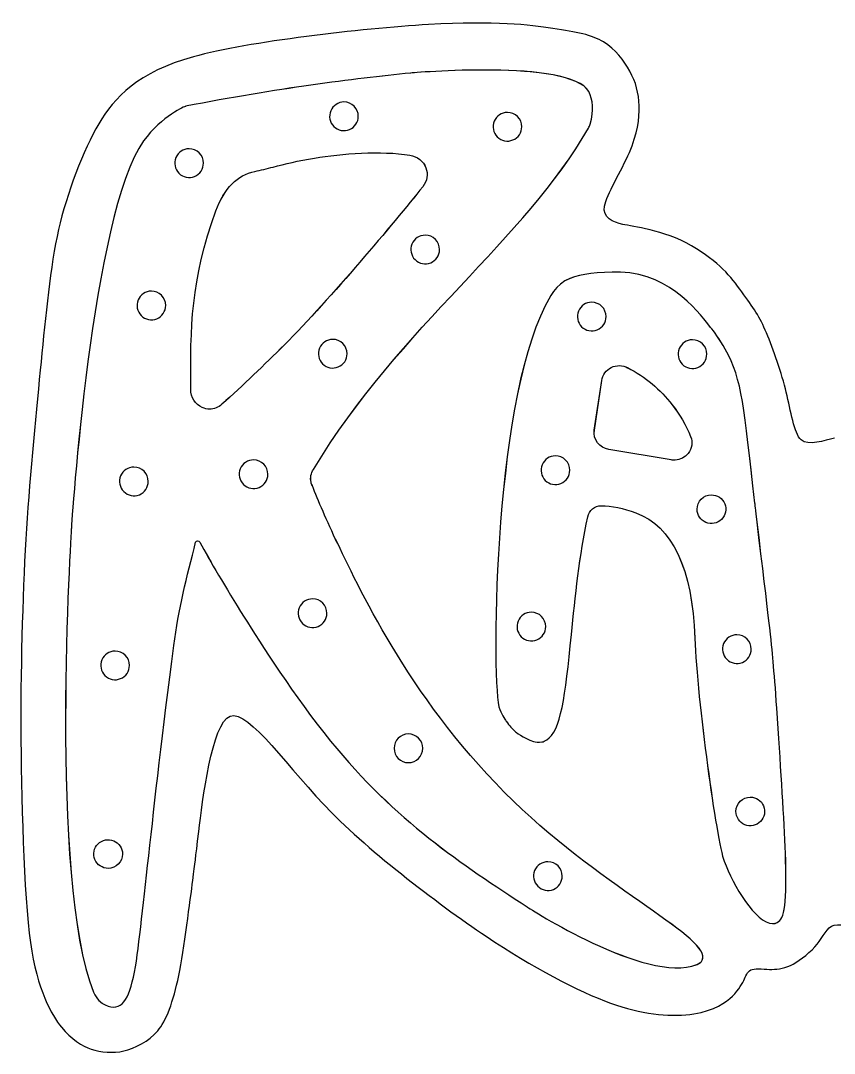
# Model space of a CAD drawing. Header units: millimetres. Extents: x 0 to 3585, y -971 to 31.
# Drawn here: x 0.05 to 24.81, y 0.01 to 31.45 of the extents above; entities that cross this region are included whole.
import ezdxf

# ---------------------------------------------------------------- set-up
doc = ezdxf.new("R2010")
doc.units = ezdxf.units.MM
for name, color, linetype in [('group_bulbs', 7, 'CONTINUOUS'), ('group_text', 7, 'CONTINUOUS'), ('Offset', 7, 'CONTINUOUS'), ('Outline', 7, 'CONTINUOUS')]:
    doc.layers.add(name, color=color, linetype=linetype)

msp = doc.modelspace()

# ---------------------------------------------------------------- linework, layer by layer
at = {"layer": 'group_bulbs', "color": 7}
for points in [[(9.890883, 28.973314)], [(14.864209, 28.65586)], [(5.179024, 27.548326)], [(12.361616, 24.918153)], [(4.029861, 23.215041)], [(17.428941, 22.87683)], [(9.548796, 21.74654)], [(20.492187, 21.733688)], [(7.140022, 18.076422)], [(16.324793, 18.20012)], [(3.497974, 17.858274)], [(21.070342, 17.011924)], [(8.935482, 13.846385)], [(15.592423, 13.439673)], [(21.844907, 12.752913)], [(2.927869, 12.258127)], [(11.85142, 9.733547)], [(22.253984, 7.811808)], [(16.095617, 5.843418)], [(2.716376, 5.642674)]]:
    msp.add_lwpolyline(points, close=True, dxfattribs=at)
for points in [[(9.890883, 28.973314), (9.714342, 28.973314), (9.555183, 28.866967), (9.487624, 28.703864)], [(10.199525, 28.84547), (10.117668, 28.927327), (10.006646, 28.973314), (9.890883, 28.973314)], [(9.487624, 28.703864), (9.420064, 28.540761), (9.457408, 28.353021), (9.582242, 28.228187)], [(10.327368, 28.536829), (10.327368, 28.652592), (10.281382, 28.763613), (10.199525, 28.84547)], [(14.864209, 28.65586), (14.687668, 28.65586), (14.528509, 28.549514), (14.46095, 28.38641)], [(15.172851, 28.528016), (15.090994, 28.609873), (14.979972, 28.65586), (14.864209, 28.65586)], [(10.057919, 28.133569), (10.221022, 28.201129), (10.327368, 28.360287), (10.327368, 28.536829)], [(14.46095, 28.38641), (14.39339, 28.223307), (14.430734, 28.035567), (14.555568, 27.910733)], [(15.300694, 28.219375), (15.300694, 28.335138), (15.254708, 28.446159), (15.172851, 28.528016)], [(9.582242, 28.228187), (9.707076, 28.103353), (9.894816, 28.066009), (10.057919, 28.133569)], [(15.031245, 27.816115), (15.194348, 27.883675), (15.300694, 28.042833), (15.300694, 28.219375)], [(14.555568, 27.910733), (14.680402, 27.785899), (14.868142, 27.748556), (15.031245, 27.816115)], [(5.179024, 27.548326), (5.002483, 27.548326), (4.843324, 27.44198), (4.775765, 27.278877)], [(5.487666, 27.420483), (5.405809, 27.50234), (5.294787, 27.548326), (5.179024, 27.548326)], [(5.615509, 27.111841), (5.615509, 27.227604), (5.569523, 27.338626), (5.487666, 27.420483)], [(4.775765, 27.278877), (4.708205, 27.115774), (4.745549, 26.928034), (4.870383, 26.8032)], [(5.34606, 26.708582), (5.509163, 26.776141), (5.615509, 26.9353), (5.615509, 27.111841)], [(4.870383, 26.8032), (4.995217, 26.678366), (5.182957, 26.641022), (5.34606, 26.708582)], [(12.361616, 24.918153), (12.185074, 24.918153), (12.025916, 24.811807), (11.958356, 24.648704)], [(12.670257, 24.79031), (12.5884, 24.872166), (12.477379, 24.918153), (12.361616, 24.918153)], [(11.958356, 24.648704), (11.890796, 24.4856), (11.92814, 24.297861), (12.052974, 24.173027)], [(12.798101, 24.481668), (12.798101, 24.597431), (12.752114, 24.708453), (12.670257, 24.79031)], [(12.528651, 24.078409), (12.691754, 24.145968), (12.798101, 24.305126), (12.798101, 24.481668)], [(12.052974, 24.173027), (12.177808, 24.048193), (12.365548, 24.010849), (12.528651, 24.078409)], [(4.029861, 23.215041), (3.853319, 23.215041), (3.694161, 23.108695), (3.626601, 22.945592)], [(4.338502, 23.087198), (4.256645, 23.169054), (4.145624, 23.215041), (4.029861, 23.215041)], [(4.466346, 22.778556), (4.466346, 22.894319), (4.420359, 23.005341), (4.338502, 23.087198)], [(3.626601, 22.945592), (3.559041, 22.782488), (3.596385, 22.594748), (3.721219, 22.469915)], [(4.196896, 22.375297), (4.359999, 22.442856), (4.466346, 22.602014), (4.466346, 22.778556)], [(17.428941, 22.87683), (17.252399, 22.87683), (17.093241, 22.770484), (17.025681, 22.60738)], [(17.737582, 22.748986), (17.655726, 22.830843), (17.544704, 22.87683), (17.428941, 22.87683)], [(17.865426, 22.440345), (17.865426, 22.556108), (17.819439, 22.667129), (17.737582, 22.748986)], [(3.721219, 22.469915), (3.846053, 22.345081), (4.033793, 22.307737), (4.196896, 22.375297)], [(17.025681, 22.60738), (16.958122, 22.444277), (16.995466, 22.256537), (17.120299, 22.131703)], [(17.595977, 22.037085), (17.75908, 22.104645), (17.865426, 22.263803), (17.865426, 22.440345)], [(17.120299, 22.131703), (17.245133, 22.006869), (17.432873, 21.969526), (17.595977, 22.037085)], [(9.548796, 21.74654), (9.372254, 21.74654), (9.213096, 21.640194), (9.145537, 21.47709)], [(9.857438, 21.618696), (9.775581, 21.700553), (9.664559, 21.74654), (9.548796, 21.74654)], [(20.492187, 21.733688), (20.315646, 21.733688), (20.156488, 21.627342), (20.088928, 21.464238)], [(20.800829, 21.605844), (20.718972, 21.687701), (20.60795, 21.733688), (20.492187, 21.733688)], [(9.145537, 21.47709), (9.077977, 21.313987), (9.115321, 21.126247), (9.240155, 21.001413)], [(9.985281, 21.310055), (9.985281, 21.425818), (9.939295, 21.536839), (9.857438, 21.618696)], [(20.088928, 21.464238), (20.021368, 21.301135), (20.058712, 21.113395), (20.183546, 20.988561)], [(20.928672, 21.297203), (20.928672, 21.412966), (20.882686, 21.523988), (20.800829, 21.605844)], [(9.715832, 20.906795), (9.878935, 20.974355), (9.985281, 21.133513), (9.985281, 21.310055)], [(20.659223, 20.893943), (20.822326, 20.961503), (20.928672, 21.120661), (20.928672, 21.297203)], [(9.240155, 21.001413), (9.364989, 20.876579), (9.552728, 20.839236), (9.715832, 20.906795)], [(20.183546, 20.988561), (20.30838, 20.863727), (20.49612, 20.826384), (20.659223, 20.893943)], [(7.140022, 18.076422), (6.963481, 18.076422), (6.804322, 17.970076), (6.736763, 17.806972)], [(7.448664, 17.948578), (7.366807, 18.030435), (7.255785, 18.076422), (7.140022, 18.076422)], [(7.576507, 17.639937), (7.576507, 17.7557), (7.530521, 17.866722), (7.448664, 17.948578)], [(15.921533, 17.930671), (15.853974, 17.767567), (15.891317, 17.579827), (16.016151, 17.454994)], [(16.324793, 18.20012), (16.148251, 18.20012), (15.989093, 18.093774), (15.921533, 17.930671)], [(16.633434, 18.072277), (16.551578, 18.154133), (16.440556, 18.20012), (16.324793, 18.20012)], [(16.761278, 17.763635), (16.761278, 17.879398), (16.715291, 17.99042), (16.633434, 18.072277)], [(3.497974, 17.858274), (3.321432, 17.858274), (3.162274, 17.751928), (3.094714, 17.588824)], [(3.806615, 17.73043), (3.724759, 17.812287), (3.613737, 17.858274), (3.497974, 17.858274)], [(3.934459, 17.421789), (3.934459, 17.537552), (3.888472, 17.648573), (3.806615, 17.73043)], [(6.736763, 17.806972), (6.669203, 17.643869), (6.706547, 17.456129), (6.831381, 17.331295)], [(7.307058, 17.236677), (7.470161, 17.304237), (7.576507, 17.463395), (7.576507, 17.639937)], [(16.491828, 17.360375), (16.654932, 17.427935), (16.761278, 17.587093), (16.761278, 17.763635)], [(3.094714, 17.588824), (3.027155, 17.425721), (3.064499, 17.237981), (3.189332, 17.113147)], [(3.66501, 17.018529), (3.828113, 17.086089), (3.934459, 17.245247), (3.934459, 17.421789)], [(6.831381, 17.331295), (6.956215, 17.206462), (7.143955, 17.169118), (7.307058, 17.236677)], [(16.016151, 17.454994), (16.140985, 17.33016), (16.328725, 17.292816), (16.491828, 17.360375)], [(3.189332, 17.113147), (3.314166, 16.988313), (3.501906, 16.95097), (3.66501, 17.018529)], [(20.7617, 16.884081), (20.843557, 16.965937), (20.954579, 17.011924), (21.070342, 17.011924)], [(21.070342, 17.011924), (21.246883, 17.011924), (21.406042, 16.905578), (21.473601, 16.742475)], [(20.633857, 16.575439), (20.633857, 16.691202), (20.679843, 16.802224), (20.7617, 16.884081)], [(21.473601, 16.742475), (21.541161, 16.579371), (21.503817, 16.391631), (21.378983, 16.266798)], [(20.903306, 16.172179), (20.740203, 16.239739), (20.633857, 16.398897), (20.633857, 16.575439)], [(21.378983, 16.266798), (21.254149, 16.141964), (21.066409, 16.10462), (20.903306, 16.172179)], [(8.935482, 13.846385), (8.758941, 13.846385), (8.599782, 13.740039), (8.532223, 13.576935)], [(9.244124, 13.718541), (9.162267, 13.800398), (9.051245, 13.846385), (8.935482, 13.846385)], [(8.532223, 13.576935), (8.464663, 13.413832), (8.502007, 13.226092), (8.626841, 13.101258)], [(9.371967, 13.4099), (9.371967, 13.525663), (9.325981, 13.636684), (9.244124, 13.718541)], [(9.102518, 13.00664), (9.265621, 13.0742), (9.371967, 13.233358), (9.371967, 13.4099)], [(15.592423, 13.439673), (15.415882, 13.439673), (15.256723, 13.333327), (15.189164, 13.170224)], [(15.901065, 13.31183), (15.819208, 13.393686), (15.708186, 13.439673), (15.592423, 13.439673)], [(16.028908, 13.003188), (16.028908, 13.118951), (15.982922, 13.229973), (15.901065, 13.31183)], [(8.626841, 13.101258), (8.751675, 12.976424), (8.939415, 12.939081), (9.102518, 13.00664)], [(15.189164, 13.170224), (15.121604, 13.00712), (15.158948, 12.819381), (15.283782, 12.694547)], [(15.759459, 12.599929), (15.922562, 12.667488), (16.028908, 12.826646), (16.028908, 13.003188)], [(15.283782, 12.694547), (15.408616, 12.569713), (15.596356, 12.532369), (15.759459, 12.599929)], [(21.844907, 12.752913), (21.668365, 12.752913), (21.509207, 12.646567), (21.441647, 12.483463)], [(22.153548, 12.625069), (22.071692, 12.706926), (21.96067, 12.752913), (21.844907, 12.752913)], [(22.281392, 12.316428), (22.281392, 12.432191), (22.235405, 12.543213), (22.153548, 12.625069)], [(21.441647, 12.483463), (21.374088, 12.32036), (21.411432, 12.13262), (21.536265, 12.007786)], [(22.011942, 11.913168), (22.175046, 11.980728), (22.281392, 12.139886), (22.281392, 12.316428)], [(2.524609, 11.988678), (2.45705, 11.825575), (2.494393, 11.637835), (2.619227, 11.513001)], [(2.927869, 12.258127), (2.751327, 12.258127), (2.592169, 12.151781), (2.524609, 11.988678)], [(3.23651, 12.130284), (3.154653, 12.212141), (3.043632, 12.258127), (2.927869, 12.258127)], [(3.364354, 11.821642), (3.364354, 11.937406), (3.318367, 12.048427), (3.23651, 12.130284)], [(21.536265, 12.007786), (21.661099, 11.882953), (21.848839, 11.845609), (22.011942, 11.913168)], [(3.094904, 11.418383), (3.258008, 11.485943), (3.364354, 11.645101), (3.364354, 11.821642)], [(2.619227, 11.513001), (2.744061, 11.388167), (2.931801, 11.350823), (3.094904, 11.418383)], [(11.85142, 9.733547), (11.610356, 9.733547), (11.414935, 9.538126), (11.414935, 9.297062)], [(12.160062, 9.605704), (12.078205, 9.68756), (11.967183, 9.733547), (11.85142, 9.733547)], [(12.287905, 9.297062), (12.287905, 9.412825), (12.241919, 9.523847), (12.160062, 9.605704)], [(11.414935, 9.297062), (11.414935, 9.055998), (11.610356, 8.860577), (11.85142, 8.860577)], [(11.85142, 8.860577), (12.092484, 8.860577), (12.287905, 9.055998), (12.287905, 9.297062)], [(21.817499, 7.375323), (21.817499, 7.491086), (21.863486, 7.602108), (21.945343, 7.683965)], [(21.945343, 7.683965), (22.027199, 7.765822), (22.138221, 7.811808), (22.253984, 7.811808)], [(22.253984, 7.811808), (22.430526, 7.811808), (22.589684, 7.705462), (22.657244, 7.542359)], [(22.086949, 6.972064), (21.923845, 7.039623), (21.817499, 7.198782), (21.817499, 7.375323)], [(22.657244, 7.542359), (22.724803, 7.379256), (22.687459, 7.191516), (22.562626, 7.066682)], [(22.562626, 7.066682), (22.437792, 6.941848), (22.250052, 6.904504), (22.086949, 6.972064)], [(2.313116, 5.912123), (2.245557, 6.075226), (2.282901, 6.262966), (2.407735, 6.3878)], [(2.407735, 6.3878), (2.532568, 6.512634), (2.720308, 6.549978), (2.883412, 6.482418)], [(2.883412, 6.482418), (3.046515, 6.414859), (3.152861, 6.2557), (3.152861, 6.079159)], [(3.152861, 6.079159), (3.152861, 5.963396), (3.106874, 5.852374), (3.025018, 5.770517)], [(2.716376, 5.642674), (2.539834, 5.642674), (2.380676, 5.74902), (2.313116, 5.912123)], [(3.025018, 5.770517), (2.943161, 5.68866), (2.832139, 5.642674), (2.716376, 5.642674)], [(16.095617, 5.843418), (15.919076, 5.843418), (15.759917, 5.737072), (15.692358, 5.573969)], [(16.404259, 5.715575), (16.322402, 5.797432), (16.21138, 5.843418), (16.095617, 5.843418)], [(16.532102, 5.406933), (16.532102, 5.522696), (16.486116, 5.633718), (16.404259, 5.715575)], [(15.692358, 5.573969), (15.624798, 5.410866), (15.662142, 5.223126), (15.786976, 5.098292)], [(16.262653, 5.003674), (16.425756, 5.071233), (16.532102, 5.230392), (16.532102, 5.406933)], [(15.786976, 5.098292), (15.91181, 4.973458), (16.09955, 4.936114), (16.262653, 5.003674)]]:
    msp.add_open_spline(points, degree=3, dxfattribs=at)
at = {"layer": 'group_text', "color": 7}
for points in [[(17.507637, 18.986501), (17.736772, 20.49791)], [(19.847456, 18.078775), (17.948281, 18.391632)], [(23.099409, 9.896015), (23.059751, 10.517323)]]:
    msp.add_lwpolyline(points, dxfattribs=at)
for points in [[(6.17868, 19.770847)], [(20.36301, 18.272658)], [(17.71474, 16.681933)], [(9.699425, 15.527446)], [(15.097314, 9.812293)], [(23.099409, 9.896015)]]:
    msp.add_lwpolyline(points, close=True, dxfattribs=at)
for points in [[(17.335786, 29.288758), (16.784981, 30.28902), (11.911458, 29.852782), (11.911458, 29.852782)], [(11.911458, 29.852782), (10.184134, 29.680931), (7.84872, 29.381293), (5.072663, 28.843707)], [(17.37985, 28.301715), (17.498824, 28.720327), (17.467979, 29.041997), (17.335786, 29.288758)], [(5.072663, 28.843707), (5.072663, 28.843707), (4.345601, 28.552882), (3.794796, 27.786162)], [(17.326973, 28.178335), (17.349005, 28.217993), (17.366631, 28.257651), (17.37985, 28.301715)], [(8.959143, 17.787949), (11.633852, 22.185577), (15.401359, 24.785376), (17.326973, 28.178335)], [(3.794796, 27.786162), (2.212884, 25.582942), (1.595982, 16.003341), (1.595982, 16.003341)], [(8.994395, 27.266202), (9.818399, 27.402802), (11.016951, 27.495337), (11.898239, 27.354331)], [(11.898239, 27.354331), (12.122967, 27.319079), (12.303631, 27.173667), (12.382947, 26.97097)], [(7.734153, 26.993003), (8.091075, 27.085538), (8.496467, 27.186886), (8.994395, 27.266202)], [(5.993609, 25.657851), (6.244776, 26.345256), (6.645762, 26.750648), (7.183348, 26.860809)], [(7.183348, 26.860809), (7.355199, 26.896061), (7.54027, 26.944532), (7.734153, 26.993003)], [(12.382947, 26.97097), (12.457857, 26.777087), (12.422605, 26.561172), (12.290412, 26.393727)], [(12.290412, 26.393727), (11.391498, 25.274491), (9.492322, 23.000768), (8.077855, 21.577488)], [(5.226889, 20.224711), (5.222482, 22.084228), (5.218076, 23.547167), (5.993609, 25.657851)], [(16.767355, 23.60445), (16.317898, 23.428193), (16.132828, 22.991955), (16.013854, 22.76282)], [(18.300796, 23.789521), (17.595766, 23.798334), (17.11987, 23.74105), (16.767355, 23.60445)], [(21.046008, 22.110667), (20.80806, 22.405899), (19.865082, 23.763082), (18.300796, 23.789521)], [(16.013854, 22.76282), (14.405503, 19.660686), (14.365845, 11.10338), (14.630232, 10.482072)], [(21.491059, 21.449701), (21.314801, 21.766965), (21.138543, 21.9961), (21.046008, 22.110667)], [(8.077855, 21.577488), (7.46536, 20.969399), (6.826426, 20.356904), (6.17868, 19.770847)], [(22.394379, 16.756843), (22.037457, 19.722377), (22.033051, 20.480284), (21.491059, 21.449701)], [(17.736772, 20.49791), (17.76321, 20.665355), (17.868965, 20.810767), (18.02319, 20.890083)], [(18.02319, 20.890083), (18.181822, 20.969399), (18.366893, 20.969399), (18.521118, 20.885677)], [(18.521118, 20.885677), (19.058704, 20.603665), (19.516973, 20.224711), (19.878302, 19.757628)], [(5.579404, 19.669499), (5.363488, 19.766441), (5.226889, 19.982357), (5.226889, 20.224711)], [(5.804132, 19.621029), (5.729223, 19.621029), (5.654313, 19.638654), (5.579404, 19.669499)], [(6.17868, 19.770847), (6.068519, 19.673906), (5.936325, 19.621029), (5.804132, 19.621029)], [(19.878302, 19.757628), (20.107436, 19.462397), (20.296913, 19.13632), (20.437919, 18.788211)], [(17.948281, 18.391632), (17.661862, 18.440103), (17.463572, 18.704489), (17.507637, 18.986501)], [(20.437919, 18.788211), (20.512829, 18.61636), (20.481984, 18.422477), (20.36301, 18.272658)], [(20.36301, 18.272658), (20.266068, 18.149278), (20.120656, 18.078775), (19.96643, 18.069962)], [(19.96643, 18.069962), (19.926772, 18.069962), (19.887114, 18.069962), (19.847456, 18.078775)], [(8.88864, 17.400183), (8.857795, 17.532376), (8.88864, 17.673382), (8.959143, 17.787949)], [(8.928298, 17.290022), (8.915079, 17.320867), (8.897453, 17.356118), (8.88864, 17.400183)], [(9.699425, 15.527446), (9.360129, 16.236883), (9.104556, 16.844971), (8.928298, 17.290022)], [(17.309347, 16.342637), (17.353411, 16.545333), (17.520856, 16.681933), (17.71474, 16.681933)], [(17.71474, 16.681933), (18.03641, 16.681933), (18.384518, 16.61143), (18.772285, 16.466017)], [(22.451663, 16.267728), (22.389972, 16.761249), (22.403192, 16.67312), (22.394379, 16.756843)], [(18.772285, 16.466017), (19.882708, 16.056219), (20.490797, 14.769538), (20.565706, 12.645634)], [(16.811419, 12.764608), (16.925987, 13.897063), (17.05818, 15.183743), (17.309347, 16.342637)], [(22.94959, 11.927384), (22.892307, 12.579537), (22.82621, 13.174407), (22.451663, 16.267728)], [(1.595982, 16.003341), (1.595982, 16.003341), (0.904171, 5.269253), (2.270167, 1.876295)], [(4.715742, 12.429718), (4.843528, 13.522516), (5.116728, 14.518371), (5.376708, 15.575917)], [(5.376708, 15.575917), (5.39874, 15.619981), (5.469243, 15.624387), (5.500088, 15.57151)], [(5.500088, 15.57151), (5.817352, 15.007486), (6.271215, 14.218733), (6.852865, 13.293381)], [(15.044437, 7.692795), (12.039245, 10.601046), (10.422081, 14.007224), (9.699425, 15.527446)], [(6.852865, 13.293381), (7.359606, 12.491409), (8.377493, 10.874245), (9.48351, 9.517062)], [(16.057918, 9.552313), (16.494156, 9.829919), (16.617536, 10.8434), (16.811419, 12.764608)], [(20.565706, 12.645634), (20.636209, 10.768491), (21.226672, 6.472212), (21.460214, 5.859716)], [(3.953427, 6.027161), (4.134091, 7.692795), (4.35882, 9.768229), (4.715742, 12.429718)], [(23.059751, 10.517323), (23.020093, 11.112193), (22.980435, 11.596901), (22.94959, 11.927384)], [(14.630232, 10.482072), (14.709547, 10.292595), (14.824115, 10.12515), (14.824115, 10.12515)], [(14.824115, 10.12515), (14.925463, 9.979738), (15.026811, 9.873983), (15.097314, 9.812293)], [(15.097314, 9.812293), (15.097314, 9.812293), (15.348481, 9.596378), (15.656932, 9.508249)], [(23.328544, 5.894968), (23.297699, 6.926075), (23.205164, 8.305291), (23.099409, 9.896015)], [(9.48351, 9.517062), (11.462001, 7.084707), (13.49337, 5.758368), (15.467455, 4.467281)], [(15.656932, 9.508249), (15.727435, 9.486217), (15.811157, 9.468591), (15.908099, 9.490623)], [(15.908099, 9.490623), (15.960976, 9.499436), (16.009447, 9.521468), (16.057918, 9.552313)], [(20.790435, 2.850118), (21.098885, 3.506677), (17.89981, 4.929958), (15.044437, 7.692795)], [(2.525741, 1.541405), (3.592099, 0.915691), (3.539222, 2.766396), (3.953427, 6.027161)], [(21.460214, 5.859716), (21.729006, 5.13706), (22.420817, 3.960541), (22.931964, 3.960541)], [(23.033313, 3.978167), (23.262447, 4.057482), (23.372608, 4.374746), (23.328544, 5.894968)], [(15.467455, 4.467281), (15.467455, 4.467281), (19.067517, 2.114242), (20.631803, 2.713518)], [(22.931964, 3.960541), (22.967216, 3.960541), (22.998061, 3.964947), (23.033313, 3.978167)], [(20.768402, 2.81046), (20.777215, 2.823679), (20.786028, 2.836899), (20.790435, 2.850118)], [(20.631803, 2.713518), (20.719932, 2.74877), (20.768402, 2.81046), (20.768402, 2.81046)], [(2.270167, 1.876295), (2.358296, 1.651566), (2.525741, 1.541405), (2.525741, 1.541405)]]:
    msp.add_open_spline(points, degree=3, dxfattribs=at)
at = {"layer": 'Offset', "color": 7}
for points in [[(14.417793, 29.94506)], [(11.897546, 27.354534)], [(18.300655, 23.789875)], [(18.023446, 20.890906)]]:
    msp.add_lwpolyline(points, close=True, dxfattribs=at)
for points in [[(17.508074, 18.985591), (17.736477, 20.498521)], [(19.846772, 18.077833), (17.947312, 18.392132)], [(23.099082, 9.896298), (23.060037, 10.517087)]]:
    msp.add_lwpolyline(points, dxfattribs=at)
for points in [[(14.417793, 29.94506), (13.130563, 29.961033), (11.91121, 29.853308), (11.91121, 29.853308)], [(17.336285, 29.289132), (17.060883, 29.789262), (15.705023, 29.929087), (14.417793, 29.94506)], [(11.91121, 29.853308), (10.183887, 29.681457), (7.848816, 29.381622), (5.072766, 28.844037)], [(17.37923, 28.301335), (17.498204, 28.719946), (17.468478, 29.042371), (17.336285, 29.289132)], [(5.072766, 28.844037), (5.072766, 28.844037), (4.344898, 28.552682), (3.794098, 27.785962)], [(17.326525, 28.178348), (17.348557, 28.218006), (17.366011, 28.257271), (17.37923, 28.301335)], [(8.959533, 17.788912), (11.634235, 22.18653), (15.400913, 24.785396), (17.326525, 28.178348)], [(3.794098, 27.785962), (2.212188, 25.582747), (1.595957, 16.002678), (1.595957, 16.002678)], [(8.99467, 27.266686), (9.818673, 27.403285), (11.016259, 27.495539), (11.897546, 27.354534)], [(11.897546, 27.354534), (12.122274, 27.319282), (12.304317, 27.174604), (12.383633, 26.971909)], [(7.73357, 26.993383), (8.090491, 27.085917), (8.496743, 27.18737), (8.99467, 27.266686)], [(5.994187, 25.6581), (6.245354, 26.345503), (6.645476, 26.750474), (7.183061, 26.860635)], [(7.183061, 26.860635), (7.354912, 26.895887), (7.539687, 26.944912), (7.73357, 26.993383)], [(12.383633, 26.971909), (12.458542, 26.778026), (12.422123, 26.561511), (12.28993, 26.394067)], [(12.28993, 26.394067), (11.391017, 25.274834), (9.491614, 23.001346), (8.077153, 21.578069)], [(5.226987, 20.225217), (5.222581, 22.084731), (5.218659, 23.54742), (5.994187, 25.6581)], [(16.768203, 23.604419), (16.318746, 23.428162), (16.133641, 22.99217), (16.014667, 22.763035)], [(18.300655, 23.789875), (17.595626, 23.798688), (17.120718, 23.741019), (16.768203, 23.604419)], [(21.045402, 22.111011), (20.807454, 22.406242), (19.864935, 23.763437), (18.300655, 23.789875)], [(16.014667, 22.763035), (14.406318, 19.660908), (14.366193, 11.103255), (14.63058, 10.481948)], [(21.490496, 21.449226), (21.314238, 21.766489), (21.137937, 21.996444), (21.045402, 22.111011)], [(8.077153, 21.578069), (7.464659, 20.969982), (6.825439, 20.356417), (6.177693, 19.770362)], [(22.394348, 16.756215), (22.037431, 19.721743), (22.032487, 20.479812), (21.490496, 21.449226)], [(17.736477, 20.498521), (17.762916, 20.665965), (17.869221, 20.811591), (18.023446, 20.890906)], [(18.023446, 20.890906), (18.182078, 20.970222), (18.367025, 20.968772), (18.52125, 20.88505)], [(18.52125, 20.88505), (19.058835, 20.603038), (19.516677, 20.223779), (19.878005, 19.756697)], [(5.58033, 19.668849), (5.364415, 19.765791), (5.226987, 19.982863), (5.226987, 20.225217)], [(5.80483, 19.621997), (5.72992, 19.621997), (5.65524, 19.638004), (5.58033, 19.668849)], [(6.177693, 19.770362), (6.067532, 19.673421), (5.937023, 19.621997), (5.80483, 19.621997)], [(19.878005, 19.756697), (20.107139, 19.461466), (20.297273, 19.13653), (20.438279, 18.788422)], [(17.947312, 18.392132), (17.660894, 18.440602), (17.46401, 18.703579), (17.508074, 18.985591)], [(20.438279, 18.788422), (20.513188, 18.616571), (20.481118, 18.422868), (20.362144, 18.273049)], [(20.362144, 18.273049), (20.265203, 18.149669), (20.120077, 18.078837), (19.965851, 18.070024)], [(19.965851, 18.070024), (19.926193, 18.070024), (19.88643, 18.069019), (19.846772, 18.077833)], [(8.889255, 17.40043), (8.85841, 17.532623), (8.888814, 17.674345), (8.959533, 17.788912)], [(8.928296, 17.289157), (8.915076, 17.320002), (8.898068, 17.356366), (8.889255, 17.40043)], [(9.699404, 15.528302), (9.360109, 16.237737), (9.104553, 16.844107), (8.928296, 17.289157)], [(17.308952, 16.342355), (17.353016, 16.545051), (17.521122, 16.682033), (17.715005, 16.682033)], [(17.715005, 16.682033), (18.036674, 16.682033), (18.385312, 16.610754), (18.773078, 16.465342)], [(22.450962, 16.268173), (22.389272, 16.761693), (22.403161, 16.672493), (22.394348, 16.756215)], [(18.773078, 16.465342), (19.8835, 16.055544), (20.490261, 14.76885), (20.565171, 12.64495)], [(16.811152, 12.764032), (16.925715, 13.896485), (17.057785, 15.183464), (17.308952, 16.342355)], [(22.948766, 11.926552), (22.891482, 12.578704), (22.825509, 13.174859), (22.450962, 16.268173)], [(1.595957, 16.002678), (1.595957, 16.002678), (0.903459, 5.269745), (2.269454, 1.876793)], [(4.715519, 12.430212), (4.843306, 13.523006), (5.117324, 14.517611), (5.377304, 15.575154)], [(5.377304, 15.575154), (5.399336, 15.619218), (5.469447, 15.624127), (5.500292, 15.57125)], [(5.500292, 15.57125), (5.817555, 15.007226), (6.271493, 14.21842), (6.853142, 13.29307)], [(15.044441, 7.692301), (12.039252, 10.600545), (10.42206, 14.008083), (9.699404, 15.528302)], [(6.853142, 13.29307), (7.359882, 12.4911), (8.376698, 10.874758), (9.482713, 9.517578)], [(16.057612, 9.552716), (16.493849, 9.830322), (16.617269, 10.842828), (16.811152, 12.764032)], [(20.565171, 12.64495), (20.635674, 10.767811), (21.225722, 6.471709), (21.459263, 5.859215)], [(3.954175, 6.027102), (4.134839, 7.692732), (4.358598, 9.768728), (4.715519, 12.430212)], [(23.060037, 10.517087), (23.020379, 11.111955), (22.979611, 11.59607), (22.948766, 11.926552)], [(14.63058, 10.481948), (14.709895, 10.292472), (14.823846, 10.124702), (14.823846, 10.124702)], [(14.823846, 10.124702), (14.925189, 9.979289), (15.026643, 9.874045), (15.097146, 9.812355)], [(15.097146, 9.812355), (15.097146, 9.812355), (15.348969, 9.595945), (15.65742, 9.507817)], [(23.329437, 5.894354), (23.298592, 6.925459), (23.204837, 8.305577), (23.099082, 9.896298)], [(9.482713, 9.517578), (11.461198, 7.085228), (13.493979, 5.758404), (15.468058, 4.46732)], [(15.65742, 9.507817), (15.727923, 9.485784), (15.810354, 9.468215), (15.907296, 9.490247)], [(15.907296, 9.490247), (15.960173, 9.49906), (16.009142, 9.521871), (16.057612, 9.552716)], [(20.78967, 2.850925), (21.09812, 3.507483), (17.899806, 4.929469), (15.044441, 7.692301)], [(2.525186, 1.54102), (3.591543, 0.915307), (3.53997, 2.766343), (3.954175, 6.027102)], [(21.459263, 5.859215), (21.728055, 5.136561), (22.420051, 3.959756), (22.931197, 3.959756)], [(23.032708, 3.977326), (23.261843, 4.056641), (23.373502, 4.374136), (23.329437, 5.894354)], [(15.468058, 4.46732), (15.468058, 4.46732), (19.06726, 2.114999), (20.63154, 2.714273)], [(22.931197, 3.959756), (22.966449, 3.959756), (22.997457, 3.964105), (23.032708, 3.977326)], [(20.768193, 2.80993), (20.777006, 2.823149), (20.785263, 2.837706), (20.78967, 2.850925)], [(20.63154, 2.714273), (20.719669, 2.749525), (20.768193, 2.80993), (20.768193, 2.80993)], [(2.269454, 1.876793), (2.357583, 1.652065), (2.525186, 1.54102), (2.525186, 1.54102)]]:
    msp.add_open_spline(points, degree=3, dxfattribs=at)
at = {"layer": 'Outline', "color": 7}
msp.add_lwpolyline([(12.465373, 31.329807)], close=True, dxfattribs=at)
for points in [[(16.246817, 31.21382), (15.51949, 31.322029), (14.521119, 31.449049), (12.465373, 31.329807)], [(12.465382, 31.329806), (10.409633, 31.210564), (6.990279, 30.808872), (5.310311, 30.348998)], [(17.789697, 30.800133), (17.43051, 31.016258), (16.974149, 31.105612), (16.246817, 31.21382)], [(18.590211, 29.907926), (18.411785, 30.240812), (18.148884, 30.584008), (17.789697, 30.800133)], [(5.310311, 30.348998), (3.630342, 29.889123), (2.895128, 29.102809), (2.42927, 28.308421)], [(18.874034, 28.857953), (18.862665, 29.251959), (18.768636, 29.57504), (18.590211, 29.907926)], [(18.573153, 27.436596), (18.813736, 27.998546), (18.885398, 28.463948), (18.874034, 28.857953)], [(2.42927, 28.308421), (1.963408, 27.514032), (1.454279, 26.176769), (1.206364, 25.086744)], [(17.817436, 25.800907), (17.880901, 26.14929), (18.33257, 26.874647), (18.573153, 27.436596)], [(18.374291, 25.24561), (18.076649, 25.314162), (17.75397, 25.452525), (17.817436, 25.800907)], [(20.460991, 24.594503), (19.601563, 25.089584), (18.671937, 25.177059), (18.374291, 25.24561)], [(1.206364, 25.086744), (0.958445, 23.996718), (0.807207, 22.429243), (0.673229, 21.067465)], [(21.996446, 23.191325), (21.648602, 23.666381), (21.320419, 24.099423), (20.460991, 24.594503)], [(22.748246, 21.942447), (22.537848, 22.428703), (22.34429, 22.71627), (21.996446, 23.191325)], [(23.346954, 20.135656), (23.208887, 20.701683), (22.958649, 21.456192), (22.748246, 21.942447)], [(0.673229, 21.067465), (0.539251, 19.705687), (0.333215, 17.641752), (0.229188, 15.985682)], [(23.800376, 18.688576), (23.580495, 18.882368), (23.485021, 19.569629), (23.346954, 20.135656)], [(24.813179, 18.742894), (24.509549, 18.664891), (24.020258, 18.494783), (23.800376, 18.688576)], [(0.229188, 15.985682), (0.125165, 14.329611), (0.053802, 11.977364), (0.059227, 9.941137)], [(6.42822, 10.279593), (6.992883, 10.490201), (8.2143, 8.655031), (9.522964, 7.32915)], [(5.472534, 6.768952), (5.579513, 7.671778), (5.863553, 10.068984), (6.42822, 10.279593)], [(0.059227, 9.941137), (0.064647, 7.90491), (0.150418, 4.829097), (0.35118, 3.385828)], [(9.522964, 7.32915), (10.831629, 6.00327), (13.099429, 4.303468), (14.481545, 3.397444)], [(5.290209, 5.278448), (5.364321, 5.855799), (5.365554, 5.866127), (5.472534, 6.768952)], [(4.861607, 2.378296), (5.019702, 3.171821), (5.216097, 4.701097), (5.290209, 5.278448)], [(24.288667, 3.334895), (24.461413, 3.550792), (24.578664, 3.854561), (24.807204, 3.913587)], [(24.807204, 3.913587), (25.035748, 3.972614), (25.527859, 3.826237), (25.715569, 3.77138)], [(0.35118, 3.385828), (0.551937, 1.94256), (1.001368, 1.174928), (1.296401, 0.808241)], [(14.481545, 3.397444), (15.86366, 2.49142), (17.280172, 1.775787), (18.178861, 1.477909)], [(23.556207, 2.72945), (23.772488, 2.847003), (24.115917, 3.118998), (24.288667, 3.334895)], [(22.077767, 2.280342), (22.136333, 2.405102), (22.186703, 2.533021), (22.313194, 2.567283)], [(22.313194, 2.567283), (22.43969, 2.601544), (22.71953, 2.566124), (22.913043, 2.56827)], [(22.913043, 2.56827), (23.106556, 2.570416), (23.339921, 2.611897), (23.556207, 2.72945)], [(4.223044, 0.693109), (4.479252, 1.000369), (4.703513, 1.584771), (4.861607, 2.378296)], [(21.713196, 1.755404), (21.911054, 1.946316), (22.019205, 2.155582), (22.077767, 2.280342)], [(20.533446, 1.21393), (21.163016, 1.313618), (21.515338, 1.564492), (21.713196, 1.755404)], [(18.178861, 1.477909), (19.077545, 1.180031), (19.903876, 1.114241), (20.533446, 1.21393)], [(1.296401, 0.808241), (1.591434, 0.441553), (1.925993, 0.233048), (2.203647, 0.139929)], [(3.191778, 0.084601), (3.511717, 0.157635), (3.966836, 0.385848), (4.223044, 0.693109)], [(2.203647, 0.139929), (2.481301, 0.046811), (2.871835, 0.011564), (3.191778, 0.084601)]]:
    msp.add_open_spline(points, degree=3, dxfattribs=at)

doc.saveas('drawing.dxf')
